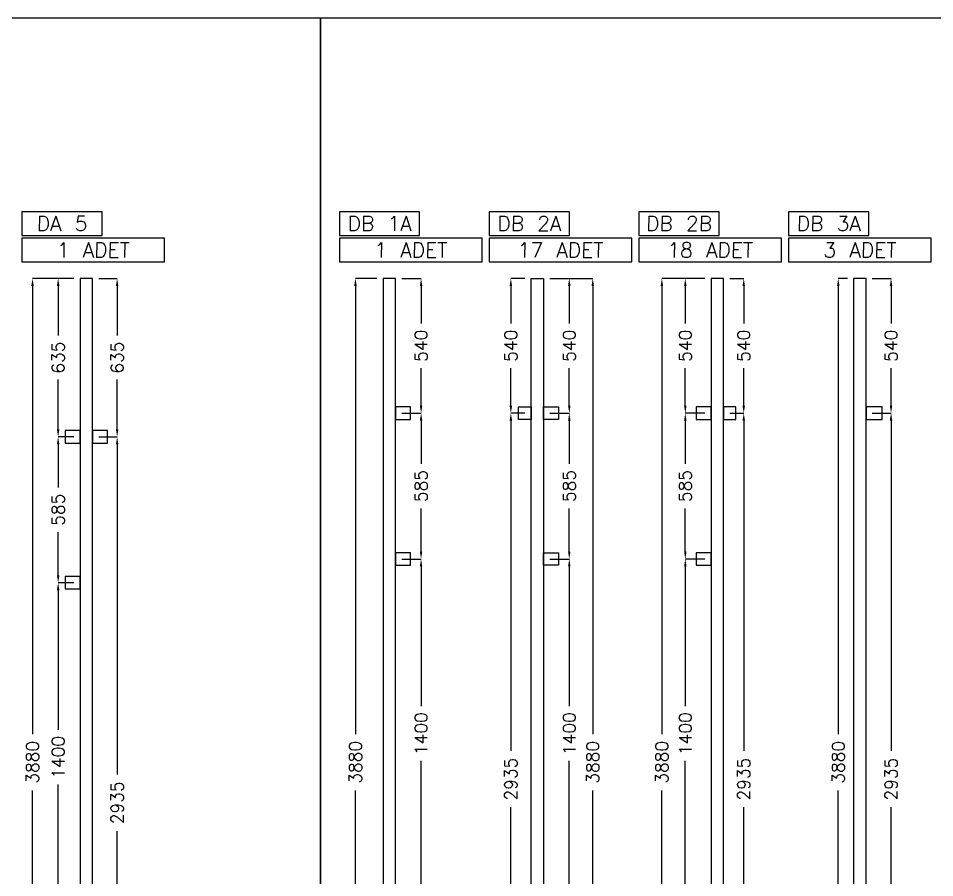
# Model space of a CAD drawing. Header units: millimetres. Extents: x -33420 to 34864, y -1491 to 37154.
# Drawn here: x -15401 to -11729, y 1955 to 5401 of the extents above; entities that cross this region are included whole.
import ezdxf

# ---------------------------------------------------------------- set-up
doc = ezdxf.new("R2010")
doc.units = ezdxf.units.MM
doc.layers.add('- ÖLÇÜ', color=7, linetype='Continuous', lineweight=9)
for name, color, linetype in [('--- KODLAMA', 7, 'Continuous'), ('--- PROF. DÜŞEY', 7, 'Continuous'), ('--- PROF. YATAY', 7, 'Continuous')]:
    doc.layers.add(name, color=color, linetype=linetype)
doc.styles.add('RomanS', font='romans.shx')
doc.styles.add('STL', font='txt.shx', dxfattribs={"oblique": 1})
doc.dimstyles.new('KOMP-ÖLÇÜ', dxfattribs={"dimtxt": 50, "dimasz": 30, "dimexe": 0.18, "dimexo": 25, "dimgap": 25, "dimtad": 0, "dimdec": 0, "dimzin": 0, "dimdsep": 46, "dimtxsty": 'RomanS', "dimcen": 0.09, "dimclrt": 256, "dimadec": 0, "dimazin": 0, "dimtfac": 1, "dimtdec": 0, "dimtofl": 0, "dimtmove": 0, "dimatfit": 3, "dimfxl": 1, "dimtolj": 1, "dimtzin": 0, "dimarcsym": 0})

# ---------------------------------------------------------------- blocks, each defined once
blk = doc.blocks.new('*D123')
at = {"layer": '- ÖLÇÜ', "color": 0, "linetype": 'Continuous', "lineweight": -2, "transparency": 16777216}
for p, q in [((-15078.7, 3722.6), (-15004.9, 3722.6)), ((-15005.1, 3692.6), (-15005.1, 2368.2)), ((-15005.1, 817.6), (-15005.1, 2142)), ((-15078.7, 787.6), (-15004.9, 787.6))]:
    blk.add_line(p, q, dxfattribs=at)
at = {"layer": '- ÖLÇÜ', "color": 0, "linetype": 'Continuous', "transparency": 16777216}
for points in [[(-15010.1, 3692.6), (-15000.1, 3692.6), (-15005.1, 3722.6)], [(-15010.1, 817.6), (-15000.1, 817.6), (-15005.1, 787.6)]]:
    blk.add_solid(points, dxfattribs=at)
at = {"layer": 'Defpoints', "color": 0, "linetype": 'Continuous', "transparency": 16777216}
for p in [(-15103.7, 3722.6), (-15005.1, 3722.6), (-15103.7, 787.6)]:
    blk.add_point(p, dxfattribs=at)
at = {"layer": '- ÖLÇÜ', "linetype": 'Continuous', "transparency": 16777216, "insert": (-15005.1, 2255.1), "char_height": 50, "attachment_point": 5, "rotation": 90, "style": 'RomanS'}
blk.add_mtext('\\A1;2935', dxfattribs=at)
blk = doc.blocks.new('*D124')
at = {"layer": '- ÖLÇÜ', "color": 0, "linetype": 'Continuous', "lineweight": -2, "transparency": 16777216}
for p, q in [((-15078.7, 4357.6), (-15004.9, 4357.6)), ((-15005.1, 4327.6), (-15005.1, 4128.2)), ((-15005.1, 3752.6), (-15005.1, 3952)), ((-15078.7, 3722.6), (-15004.9, 3722.6))]:
    blk.add_line(p, q, dxfattribs=at)
at = {"layer": '- ÖLÇÜ', "color": 0, "linetype": 'Continuous', "transparency": 16777216}
for points in [[(-15010.1, 4327.6), (-15000.1, 4327.6), (-15005.1, 4357.6)], [(-15010.1, 3752.6), (-15000.1, 3752.6), (-15005.1, 3722.6)]]:
    blk.add_solid(points, dxfattribs=at)
at = {"layer": 'Defpoints', "color": 0, "linetype": 'Continuous', "transparency": 16777216}
for p in [(-15103.7, 4357.6), (-15005.1, 4357.6), (-15103.7, 3722.6)]:
    blk.add_point(p, dxfattribs=at)
at = {"layer": '- ÖLÇÜ', "linetype": 'Continuous', "transparency": 16777216, "insert": (-15005.1, 4040.1), "char_height": 50, "attachment_point": 5, "rotation": 90, "style": 'RomanS'}
blk.add_mtext('\\A1;635', dxfattribs=at)
blk = doc.blocks.new('*D128')
at = {"layer": '- ÖLÇÜ', "color": 0, "linetype": 'Continuous', "lineweight": -2, "transparency": 16777216}
for p, q in [((-15178.7, 3137.6), (-15241.6, 3137.6)), ((-15241.5, 3107.6), (-15241.5, 2547.1)), ((-15241.5, 1767.6), (-15241.5, 2328.1)), ((-15178.7, 1737.6), (-15241.6, 1737.6))]:
    blk.add_line(p, q, dxfattribs=at)
at = {"layer": '- ÖLÇÜ', "color": 0, "linetype": 'Continuous', "transparency": 16777216}
for points in [[(-15246.5, 3107.6), (-15236.5, 3107.6), (-15241.5, 3137.6)], [(-15246.5, 1767.6), (-15236.5, 1767.6), (-15241.5, 1737.6)]]:
    blk.add_solid(points, dxfattribs=at)
at = {"layer": 'Defpoints', "color": 0, "linetype": 'Continuous', "transparency": 16777216}
for p in [(-15241.5, 3137.6), (-15153.7, 3137.6), (-15153.7, 1737.6)]:
    blk.add_point(p, dxfattribs=at)
at = {"layer": '- ÖLÇÜ', "linetype": 'Continuous', "transparency": 16777216, "insert": (-15241.5, 2437.6), "char_height": 50, "attachment_point": 5, "rotation": 90, "style": 'RomanS'}
blk.add_mtext('\\A1;1400', dxfattribs=at)
blk = doc.blocks.new('*D129')
at = {"layer": '- ÖLÇÜ', "color": 0, "linetype": 'Continuous', "lineweight": -2, "transparency": 16777216}
for p, q in [((-15178.7, 3722.6), (-15241.6, 3722.6)), ((-15241.5, 3692.6), (-15241.5, 3519.4)), ((-15241.5, 3167.6), (-15241.5, 3340.8)), ((-15178.7, 3137.6), (-15241.6, 3137.6))]:
    blk.add_line(p, q, dxfattribs=at)
at = {"layer": '- ÖLÇÜ', "color": 0, "linetype": 'Continuous', "transparency": 16777216}
for points in [[(-15246.5, 3692.6), (-15236.5, 3692.6), (-15241.5, 3722.6)], [(-15246.5, 3167.6), (-15236.5, 3167.6), (-15241.5, 3137.6)]]:
    blk.add_solid(points, dxfattribs=at)
at = {"layer": 'Defpoints', "color": 0, "linetype": 'Continuous', "transparency": 16777216}
for p in [(-15241.5, 3722.6), (-15153.7, 3722.6), (-15153.7, 3137.6)]:
    blk.add_point(p, dxfattribs=at)
at = {"layer": '- ÖLÇÜ', "linetype": 'Continuous', "transparency": 16777216, "insert": (-15241.5, 3430.1), "char_height": 50, "attachment_point": 5, "rotation": 90, "style": 'RomanS'}
blk.add_mtext('\\A1;585', dxfattribs=at)
blk = doc.blocks.new('*D130')
at = {"layer": '- ÖLÇÜ', "color": 0, "linetype": 'Continuous', "lineweight": -2, "transparency": 16777216}
for p, q in [((-15178.7, 4357.6), (-15241.6, 4357.6)), ((-15241.5, 4327.6), (-15241.5, 4128.2)), ((-15241.5, 3752.6), (-15241.5, 3952)), ((-15178.7, 3722.6), (-15241.6, 3722.6))]:
    blk.add_line(p, q, dxfattribs=at)
at = {"layer": '- ÖLÇÜ', "color": 0, "linetype": 'Continuous', "transparency": 16777216}
for points in [[(-15246.5, 4327.6), (-15236.5, 4327.6), (-15241.5, 4357.6)], [(-15246.5, 3752.6), (-15236.5, 3752.6), (-15241.5, 3722.6)]]:
    blk.add_solid(points, dxfattribs=at)
at = {"layer": 'Defpoints', "color": 0, "linetype": 'Continuous', "transparency": 16777216}
for p in [(-15241.5, 4357.6), (-15153.7, 4357.6), (-15153.7, 3722.6)]:
    blk.add_point(p, dxfattribs=at)
at = {"layer": '- ÖLÇÜ', "linetype": 'Continuous', "transparency": 16777216, "insert": (-15241.5, 4040.1), "char_height": 50, "attachment_point": 5, "rotation": 90, "style": 'RomanS'}
blk.add_mtext('\\A1;635', dxfattribs=at)
blk = doc.blocks.new('*D4')
at = {"layer": '- ÖLÇÜ', "color": 0, "linetype": 'Continuous', "lineweight": -2, "transparency": 16777216}
for p, q in [((-15178.7, 4357.6), (-15344.4, 4357.6)), ((-15344.2, 4327.6), (-15344.2, 2530.7)), ((-15344.2, 507.6), (-15344.2, 2304.5)), ((-15178.7, 477.6), (-15344.4, 477.6))]:
    blk.add_line(p, q, dxfattribs=at)
at = {"layer": '- ÖLÇÜ', "color": 0, "linetype": 'Continuous', "transparency": 16777216}
for points in [[(-15349.2, 4327.6), (-15339.2, 4327.6), (-15344.2, 4357.6)], [(-15349.2, 507.6), (-15339.2, 507.6), (-15344.2, 477.6)]]:
    blk.add_solid(points, dxfattribs=at)
at = {"layer": 'Defpoints', "color": 0, "linetype": 'Continuous', "transparency": 16777216}
for p in [(-15153.7, 4357.6), (-15344.2, 477.6), (-15153.7, 477.6)]:
    blk.add_point(p, dxfattribs=at)
at = {"layer": '- ÖLÇÜ', "linetype": 'Continuous', "transparency": 16777216, "insert": (-15344.2, 2417.6), "char_height": 50, "attachment_point": 5, "rotation": 90, "style": 'RomanS'}
blk.add_mtext('\\A1;3880', dxfattribs=at)
blk = doc.blocks.new('*D171')
at = {"layer": '- ÖLÇÜ', "color": 0, "linetype": 'Continuous', "lineweight": -2, "transparency": 16777216}
for p, q in [((-13964.3, 4357.6), (-14050.2, 4357.6)), ((-14050, 4327.6), (-14050, 2530.7)), ((-14050, 507.6), (-14050, 2304.5)), ((-13964.3, 477.6), (-14050.2, 477.6))]:
    blk.add_line(p, q, dxfattribs=at)
at = {"layer": '- ÖLÇÜ', "color": 0, "linetype": 'Continuous', "transparency": 16777216}
for points in [[(-14055, 4327.6), (-14045, 4327.6), (-14050, 4357.6)], [(-14055, 507.6), (-14045, 507.6), (-14050, 477.6)]]:
    blk.add_solid(points, dxfattribs=at)
at = {"layer": 'Defpoints', "color": 0, "linetype": 'Continuous', "transparency": 16777216}
for p in [(-14050, 4357.6), (-13939.3, 4357.6), (-13939.3, 477.6)]:
    blk.add_point(p, dxfattribs=at)
at = {"layer": '- ÖLÇÜ', "linetype": 'Continuous', "transparency": 16777216, "insert": (-14050, 2417.6), "char_height": 50, "attachment_point": 5, "rotation": 90, "style": 'RomanS'}
blk.add_mtext('\\A1;3880', dxfattribs=at)
blk = doc.blocks.new('*D174')
at = {"layer": '- ÖLÇÜ', "color": 0, "linetype": 'Continuous', "lineweight": -2, "transparency": 16777216}
for p, q in [((-13864.3, 3232.6), (-13786.8, 3232.6)), ((-13787, 3202.6), (-13787, 2642.1)), ((-13787, 1862.6), (-13787, 2423.1)), ((-13864.3, 1832.6), (-13786.8, 1832.6))]:
    blk.add_line(p, q, dxfattribs=at)
at = {"layer": '- ÖLÇÜ', "color": 0, "linetype": 'Continuous', "transparency": 16777216}
for points in [[(-13792, 3202.6), (-13782, 3202.6), (-13787, 3232.6)], [(-13792, 1862.6), (-13782, 1862.6), (-13787, 1832.6)]]:
    blk.add_solid(points, dxfattribs=at)
at = {"layer": 'Defpoints', "color": 0, "linetype": 'Continuous', "transparency": 16777216}
for p in [(-13889.3, 3232.6), (-13787, 3232.6), (-13889.3, 1832.6)]:
    blk.add_point(p, dxfattribs=at)
at = {"layer": '- ÖLÇÜ', "linetype": 'Continuous', "transparency": 16777216, "insert": (-13787, 2532.6), "char_height": 50, "attachment_point": 5, "rotation": 90, "style": 'RomanS'}
blk.add_mtext('\\A1;1400', dxfattribs=at)
blk = doc.blocks.new('*D175')
at = {"layer": '- ÖLÇÜ', "color": 0, "linetype": 'Continuous', "lineweight": -2, "transparency": 16777216}
for p, q in [((-13864.3, 3817.6), (-13786.8, 3817.6)), ((-13787, 3787.6), (-13787, 3614.4)), ((-13787, 3262.6), (-13787, 3435.8)), ((-13864.3, 3232.6), (-13786.8, 3232.6))]:
    blk.add_line(p, q, dxfattribs=at)
at = {"layer": '- ÖLÇÜ', "color": 0, "linetype": 'Continuous', "transparency": 16777216}
for points in [[(-13792, 3787.6), (-13782, 3787.6), (-13787, 3817.6)], [(-13792, 3262.6), (-13782, 3262.6), (-13787, 3232.6)]]:
    blk.add_solid(points, dxfattribs=at)
at = {"layer": 'Defpoints', "color": 0, "linetype": 'Continuous', "transparency": 16777216}
for p in [(-13889.3, 3817.6), (-13787, 3817.6), (-13889.3, 3232.6)]:
    blk.add_point(p, dxfattribs=at)
at = {"layer": '- ÖLÇÜ', "linetype": 'Continuous', "transparency": 16777216, "insert": (-13787, 3525.1), "char_height": 50, "attachment_point": 5, "rotation": 90, "style": 'RomanS'}
blk.add_mtext('\\A1;585', dxfattribs=at)
blk = doc.blocks.new('*D176')
at = {"layer": '- ÖLÇÜ', "color": 0, "linetype": 'Continuous', "lineweight": -2, "transparency": 16777216}
for p, q in [((-13864.3, 4357.6), (-13786.8, 4357.6)), ((-13787, 4327.6), (-13787, 4176.9)), ((-13787, 3847.6), (-13787, 3998.3)), ((-13864.3, 3817.6), (-13786.8, 3817.6))]:
    blk.add_line(p, q, dxfattribs=at)
at = {"layer": '- ÖLÇÜ', "color": 0, "linetype": 'Continuous', "transparency": 16777216}
for points in [[(-13792, 4327.6), (-13782, 4327.6), (-13787, 4357.6)], [(-13792, 3847.6), (-13782, 3847.6), (-13787, 3817.6)]]:
    blk.add_solid(points, dxfattribs=at)
at = {"layer": 'Defpoints', "color": 0, "linetype": 'Continuous', "transparency": 16777216}
for p in [(-13889.3, 4357.6), (-13787, 4357.6), (-13889.3, 3817.6)]:
    blk.add_point(p, dxfattribs=at)
at = {"layer": '- ÖLÇÜ', "linetype": 'Continuous', "transparency": 16777216, "insert": (-13787, 4087.6), "char_height": 50, "attachment_point": 5, "rotation": 90, "style": 'RomanS'}
blk.add_mtext('\\A1;540', dxfattribs=at)
blk = doc.blocks.new('*D179')
at = {"layer": '- ÖLÇÜ', "color": 0, "linetype": 'Continuous', "lineweight": -2, "transparency": 16777216}
for p, q in [((-12649.9, 3232.6), (-12728.2, 3232.6)), ((-12728, 3202.6), (-12728, 2642.1)), ((-12728, 1862.6), (-12728, 2423.1)), ((-12649.9, 1832.6), (-12728.2, 1832.6))]:
    blk.add_line(p, q, dxfattribs=at)
at = {"layer": '- ÖLÇÜ', "color": 0, "linetype": 'Continuous', "transparency": 16777216}
for points in [[(-12733, 3202.6), (-12723, 3202.6), (-12728, 3232.6)], [(-12733, 1862.6), (-12723, 1862.6), (-12728, 1832.6)]]:
    blk.add_solid(points, dxfattribs=at)
at = {"layer": 'Defpoints', "color": 0, "linetype": 'Continuous', "transparency": 16777216}
for p in [(-12728, 3232.6), (-12624.9, 3232.6), (-12624.9, 1832.6)]:
    blk.add_point(p, dxfattribs=at)
at = {"layer": '- ÖLÇÜ', "linetype": 'Continuous', "transparency": 16777216, "insert": (-12728, 2532.6), "char_height": 50, "attachment_point": 5, "rotation": 90, "style": 'RomanS'}
blk.add_mtext('\\A1;1400', dxfattribs=at)
blk = doc.blocks.new('*D180')
at = {"layer": '- ÖLÇÜ', "color": 0, "linetype": 'Continuous', "lineweight": -2, "transparency": 16777216}
for p, q in [((-12649.9, 3817.6), (-12728.2, 3817.6)), ((-12728, 3787.6), (-12728, 3614.4)), ((-12728, 3262.6), (-12728, 3435.8)), ((-12649.9, 3232.6), (-12728.2, 3232.6))]:
    blk.add_line(p, q, dxfattribs=at)
at = {"layer": '- ÖLÇÜ', "color": 0, "linetype": 'Continuous', "transparency": 16777216}
for points in [[(-12733, 3787.6), (-12723, 3787.6), (-12728, 3817.6)], [(-12733, 3262.6), (-12723, 3262.6), (-12728, 3232.6)]]:
    blk.add_solid(points, dxfattribs=at)
at = {"layer": 'Defpoints', "color": 0, "linetype": 'Continuous', "transparency": 16777216}
for p in [(-12728, 3817.6), (-12624.9, 3817.6), (-12624.9, 3232.6)]:
    blk.add_point(p, dxfattribs=at)
at = {"layer": '- ÖLÇÜ', "linetype": 'Continuous', "transparency": 16777216, "insert": (-12728, 3525.1), "char_height": 50, "attachment_point": 5, "rotation": 90, "style": 'RomanS'}
blk.add_mtext('\\A1;585', dxfattribs=at)
blk = doc.blocks.new('*D181')
at = {"layer": '- ÖLÇÜ', "color": 0, "linetype": 'Continuous', "lineweight": -2, "transparency": 16777216}
for p, q in [((-12649.9, 4357.6), (-12728.2, 4357.6)), ((-12728, 4327.6), (-12728, 4176.9)), ((-12728, 3847.6), (-12728, 3998.3)), ((-12649.9, 3817.6), (-12728.2, 3817.6))]:
    blk.add_line(p, q, dxfattribs=at)
at = {"layer": '- ÖLÇÜ', "color": 0, "linetype": 'Continuous', "transparency": 16777216}
for points in [[(-12733, 4327.6), (-12723, 4327.6), (-12728, 4357.6)], [(-12733, 3847.6), (-12723, 3847.6), (-12728, 3817.6)]]:
    blk.add_solid(points, dxfattribs=at)
at = {"layer": 'Defpoints', "color": 0, "linetype": 'Continuous', "transparency": 16777216}
for p in [(-12728, 4357.6), (-12624.9, 4357.6), (-12624.9, 3817.6)]:
    blk.add_point(p, dxfattribs=at)
at = {"layer": '- ÖLÇÜ', "linetype": 'Continuous', "transparency": 16777216, "insert": (-12728, 4087.6), "char_height": 50, "attachment_point": 5, "rotation": 90, "style": 'RomanS'}
blk.add_mtext('\\A1;540', dxfattribs=at)
blk = doc.blocks.new('*D183')
at = {"layer": '- ÖLÇÜ', "color": 0, "linetype": 'Continuous', "lineweight": -2, "transparency": 16777216}
for p, q in [((-12549.9, 3817.6), (-12493.6, 3817.6)), ((-12493.8, 3787.6), (-12493.8, 2463.2)), ((-12493.8, 912.7), (-12493.8, 2237.1)), ((-12549.9, 882.7), (-12493.6, 882.7))]:
    blk.add_line(p, q, dxfattribs=at)
at = {"layer": '- ÖLÇÜ', "color": 0, "linetype": 'Continuous', "transparency": 16777216}
for points in [[(-12498.8, 3787.6), (-12488.8, 3787.6), (-12493.8, 3817.6)], [(-12498.8, 912.7), (-12488.8, 912.7), (-12493.8, 882.7)]]:
    blk.add_solid(points, dxfattribs=at)
at = {"layer": 'Defpoints', "color": 0, "linetype": 'Continuous', "transparency": 16777216}
for p in [(-12574.9, 3817.6), (-12493.8, 3817.6), (-12574.9, 882.7)]:
    blk.add_point(p, dxfattribs=at)
at = {"layer": '- ÖLÇÜ', "linetype": 'Continuous', "transparency": 16777216, "insert": (-12493.8, 2350.1), "char_height": 50, "attachment_point": 5, "rotation": 90, "style": 'RomanS'}
blk.add_mtext('\\A1;2935', dxfattribs=at)
blk = doc.blocks.new('*D184')
at = {"layer": '- ÖLÇÜ', "color": 0, "linetype": 'Continuous', "lineweight": -2, "transparency": 16777216}
for p, q in [((-12549.9, 4357.6), (-12493.6, 4357.6)), ((-12493.8, 4327.6), (-12493.8, 4176.9)), ((-12493.8, 3847.6), (-12493.8, 3998.3)), ((-12549.9, 3817.6), (-12493.6, 3817.6))]:
    blk.add_line(p, q, dxfattribs=at)
at = {"layer": '- ÖLÇÜ', "color": 0, "linetype": 'Continuous', "transparency": 16777216}
for points in [[(-12498.8, 4327.6), (-12488.8, 4327.6), (-12493.8, 4357.6)], [(-12498.8, 3847.6), (-12488.8, 3847.6), (-12493.8, 3817.6)]]:
    blk.add_solid(points, dxfattribs=at)
at = {"layer": 'Defpoints', "color": 0, "linetype": 'Continuous', "transparency": 16777216}
for p in [(-12574.9, 4357.6), (-12493.8, 4357.6), (-12574.9, 3817.6)]:
    blk.add_point(p, dxfattribs=at)
at = {"layer": '- ÖLÇÜ', "linetype": 'Continuous', "transparency": 16777216, "insert": (-12493.8, 4087.6), "char_height": 50, "attachment_point": 5, "rotation": 90, "style": 'RomanS'}
blk.add_mtext('\\A1;540', dxfattribs=at)
blk = doc.blocks.new('*D5')
at = {"layer": '- ÖLÇÜ', "color": 0, "linetype": 'Continuous', "lineweight": -2, "transparency": 16777216}
for p, q in [((-12649.9, 4357.6), (-12822.2, 4357.6)), ((-12822, 4327.6), (-12822, 2530.7)), ((-12822, 507.6), (-12822, 2304.5)), ((-12649.9, 477.6), (-12822.2, 477.6))]:
    blk.add_line(p, q, dxfattribs=at)
at = {"layer": '- ÖLÇÜ', "color": 0, "linetype": 'Continuous', "transparency": 16777216}
for points in [[(-12827, 4327.6), (-12817, 4327.6), (-12822, 4357.6)], [(-12827, 507.6), (-12817, 507.6), (-12822, 477.6)]]:
    blk.add_solid(points, dxfattribs=at)
at = {"layer": 'Defpoints', "color": 0, "linetype": 'Continuous', "transparency": 16777216}
for p in [(-12624.9, 4357.6), (-12822, 477.6), (-12624.9, 477.6)]:
    blk.add_point(p, dxfattribs=at)
at = {"layer": '- ÖLÇÜ', "linetype": 'Continuous', "transparency": 16777216, "insert": (-12822, 2417.6), "char_height": 50, "attachment_point": 5, "rotation": 90, "style": 'RomanS'}
blk.add_mtext('\\A1;3880', dxfattribs=at)
blk = doc.blocks.new('*D187')
at = {"layer": '- ÖLÇÜ', "color": 0, "linetype": 'Continuous', "lineweight": -2, "transparency": 16777216}
for p, q in [((-13271.1, 3232.6), (-13192.8, 3232.6)), ((-13193, 3202.6), (-13193, 2642.1)), ((-13193, 1862.6), (-13193, 2423.1)), ((-13271.1, 1832.6), (-13192.8, 1832.6))]:
    blk.add_line(p, q, dxfattribs=at)
at = {"layer": '- ÖLÇÜ', "color": 0, "linetype": 'Continuous', "transparency": 16777216}
for points in [[(-13198, 3202.6), (-13188, 3202.6), (-13193, 3232.6)], [(-13198, 1862.6), (-13188, 1862.6), (-13193, 1832.6)]]:
    blk.add_solid(points, dxfattribs=at)
at = {"layer": 'Defpoints', "color": 0, "linetype": 'Continuous', "transparency": 16777216}
for p in [(-13296.1, 3232.6), (-13193, 3232.6), (-13296.1, 1832.6)]:
    blk.add_point(p, dxfattribs=at)
at = {"layer": '- ÖLÇÜ', "linetype": 'Continuous', "transparency": 16777216, "insert": (-13193, 2532.6), "char_height": 50, "attachment_point": 5, "rotation": 90, "style": 'RomanS'}
blk.add_mtext('\\A1;1400', dxfattribs=at)
blk = doc.blocks.new('*D188')
at = {"layer": '- ÖLÇÜ', "color": 0, "linetype": 'Continuous', "lineweight": -2, "transparency": 16777216}
for p, q in [((-13271.1, 3817.6), (-13192.8, 3817.6)), ((-13193, 3787.6), (-13193, 3614.4)), ((-13193, 3262.6), (-13193, 3435.8)), ((-13271.1, 3232.6), (-13192.8, 3232.6))]:
    blk.add_line(p, q, dxfattribs=at)
at = {"layer": '- ÖLÇÜ', "color": 0, "linetype": 'Continuous', "transparency": 16777216}
for points in [[(-13198, 3787.6), (-13188, 3787.6), (-13193, 3817.6)], [(-13198, 3262.6), (-13188, 3262.6), (-13193, 3232.6)]]:
    blk.add_solid(points, dxfattribs=at)
at = {"layer": 'Defpoints', "color": 0, "linetype": 'Continuous', "transparency": 16777216}
for p in [(-13296.1, 3817.6), (-13193, 3817.6), (-13296.1, 3232.6)]:
    blk.add_point(p, dxfattribs=at)
at = {"layer": '- ÖLÇÜ', "linetype": 'Continuous', "transparency": 16777216, "insert": (-13193, 3525.1), "char_height": 50, "attachment_point": 5, "rotation": 90, "style": 'RomanS'}
blk.add_mtext('\\A1;585', dxfattribs=at)
blk = doc.blocks.new('*D189')
at = {"layer": '- ÖLÇÜ', "color": 0, "linetype": 'Continuous', "lineweight": -2, "transparency": 16777216}
for p, q in [((-13271.1, 4357.6), (-13192.8, 4357.6)), ((-13193, 4327.6), (-13193, 4176.9)), ((-13193, 3847.6), (-13193, 3998.3)), ((-13271.1, 3817.6), (-13192.8, 3817.6))]:
    blk.add_line(p, q, dxfattribs=at)
at = {"layer": '- ÖLÇÜ', "color": 0, "linetype": 'Continuous', "transparency": 16777216}
for points in [[(-13198, 4327.6), (-13188, 4327.6), (-13193, 4357.6)], [(-13198, 3847.6), (-13188, 3847.6), (-13193, 3817.6)]]:
    blk.add_solid(points, dxfattribs=at)
at = {"layer": 'Defpoints', "color": 0, "linetype": 'Continuous', "transparency": 16777216}
for p in [(-13296.1, 4357.6), (-13193, 4357.6), (-13296.1, 3817.6)]:
    blk.add_point(p, dxfattribs=at)
at = {"layer": '- ÖLÇÜ', "linetype": 'Continuous', "transparency": 16777216, "insert": (-13193, 4087.6), "char_height": 50, "attachment_point": 5, "rotation": 90, "style": 'RomanS'}
blk.add_mtext('\\A1;540', dxfattribs=at)
blk = doc.blocks.new('*D191')
at = {"layer": '- ÖLÇÜ', "color": 0, "linetype": 'Continuous', "lineweight": -2, "transparency": 16777216}
for p, q in [((-13371.1, 3817.6), (-13427.4, 3817.6)), ((-13427.2, 3787.6), (-13427.2, 2463.2)), ((-13427.2, 912.7), (-13427.2, 2237.1)), ((-13371.1, 882.7), (-13427.4, 882.7))]:
    blk.add_line(p, q, dxfattribs=at)
at = {"layer": '- ÖLÇÜ', "color": 0, "linetype": 'Continuous', "transparency": 16777216}
for points in [[(-13432.2, 3787.6), (-13422.2, 3787.6), (-13427.2, 3817.6)], [(-13432.2, 912.7), (-13422.2, 912.7), (-13427.2, 882.7)]]:
    blk.add_solid(points, dxfattribs=at)
at = {"layer": 'Defpoints', "color": 0, "linetype": 'Continuous', "transparency": 16777216}
for p in [(-13427.2, 3817.6), (-13346.1, 3817.6), (-13346.1, 882.7)]:
    blk.add_point(p, dxfattribs=at)
at = {"layer": '- ÖLÇÜ', "linetype": 'Continuous', "transparency": 16777216, "insert": (-13427.2, 2350.1), "char_height": 50, "attachment_point": 5, "rotation": 90, "style": 'RomanS'}
blk.add_mtext('\\A1;2935', dxfattribs=at)
blk = doc.blocks.new('*D192')
at = {"layer": '- ÖLÇÜ', "color": 0, "linetype": 'Continuous', "lineweight": -2, "transparency": 16777216}
for p, q in [((-13371.1, 4357.6), (-13427.4, 4357.6)), ((-13427.2, 4327.6), (-13427.2, 4176.9)), ((-13427.2, 3847.6), (-13427.2, 3998.3)), ((-13371.1, 3817.6), (-13427.4, 3817.6))]:
    blk.add_line(p, q, dxfattribs=at)
at = {"layer": '- ÖLÇÜ', "color": 0, "linetype": 'Continuous', "transparency": 16777216}
for points in [[(-13432.2, 4327.6), (-13422.2, 4327.6), (-13427.2, 4357.6)], [(-13432.2, 3847.6), (-13422.2, 3847.6), (-13427.2, 3817.6)]]:
    blk.add_solid(points, dxfattribs=at)
at = {"layer": 'Defpoints', "color": 0, "linetype": 'Continuous', "transparency": 16777216}
for p in [(-13427.2, 4357.6), (-13346.1, 4357.6), (-13346.1, 3817.6)]:
    blk.add_point(p, dxfattribs=at)
at = {"layer": '- ÖLÇÜ', "linetype": 'Continuous', "transparency": 16777216, "insert": (-13427.2, 4087.6), "char_height": 50, "attachment_point": 5, "rotation": 90, "style": 'RomanS'}
blk.add_mtext('\\A1;540', dxfattribs=at)
blk = doc.blocks.new('*D6')
at = {"layer": '- ÖLÇÜ', "color": 0, "linetype": 'Continuous', "lineweight": -2, "transparency": 16777216}
for p, q in [((-13271.1, 4357.6), (-13098.8, 4357.6)), ((-13099, 4327.6), (-13099, 2530.7)), ((-13099, 507.6), (-13099, 2304.5)), ((-13271.1, 477.6), (-13098.8, 477.6))]:
    blk.add_line(p, q, dxfattribs=at)
at = {"layer": '- ÖLÇÜ', "color": 0, "linetype": 'Continuous', "transparency": 16777216}
for points in [[(-13104, 4327.6), (-13094, 4327.6), (-13099, 4357.6)], [(-13104, 507.6), (-13094, 507.6), (-13099, 477.6)]]:
    blk.add_solid(points, dxfattribs=at)
at = {"layer": 'Defpoints', "color": 0, "linetype": 'Continuous', "transparency": 16777216}
for p in [(-13296.1, 4357.6), (-13296.1, 477.6), (-13099, 477.6)]:
    blk.add_point(p, dxfattribs=at)
at = {"layer": '- ÖLÇÜ', "linetype": 'Continuous', "transparency": 16777216, "insert": (-13099, 2417.6), "char_height": 50, "attachment_point": 5, "rotation": 90, "style": 'RomanS'}
blk.add_mtext('\\A1;3880', dxfattribs=at)
blk = doc.blocks.new('*D193')
at = {"layer": '- ÖLÇÜ', "color": 0, "linetype": 'Continuous', "lineweight": -2, "transparency": 16777216}
for p, q in [((-12078.6, 4357.6), (-12115.2, 4357.6)), ((-12115, 4327.6), (-12115, 2530.7)), ((-12115, 507.6), (-12115, 2304.5)), ((-12078.6, 477.6), (-12115.2, 477.6))]:
    blk.add_line(p, q, dxfattribs=at)
at = {"layer": '- ÖLÇÜ', "color": 0, "linetype": 'Continuous', "transparency": 16777216}
for points in [[(-12120, 4327.6), (-12110, 4327.6), (-12115, 4357.6)], [(-12120, 507.6), (-12110, 507.6), (-12115, 477.6)]]:
    blk.add_solid(points, dxfattribs=at)
at = {"layer": 'Defpoints', "color": 0, "linetype": 'Continuous', "transparency": 16777216}
for p in [(-12115, 4357.6), (-12053.6, 4357.6), (-12053.6, 477.6)]:
    blk.add_point(p, dxfattribs=at)
at = {"layer": '- ÖLÇÜ', "linetype": 'Continuous', "transparency": 16777216, "insert": (-12115, 2417.6), "char_height": 50, "attachment_point": 5, "rotation": 90, "style": 'RomanS'}
blk.add_mtext('\\A1;3880', dxfattribs=at)
blk = doc.blocks.new('*D195')
at = {"layer": '- ÖLÇÜ', "color": 0, "linetype": 'Continuous', "lineweight": -2, "transparency": 16777216}
for p, q in [((-11978.6, 3817.6), (-11903.2, 3817.6)), ((-11903.4, 3787.6), (-11903.4, 2463.2)), ((-11903.4, 912.6), (-11903.4, 2237)), ((-11978.6, 882.6), (-11903.2, 882.6))]:
    blk.add_line(p, q, dxfattribs=at)
at = {"layer": '- ÖLÇÜ', "color": 0, "linetype": 'Continuous', "transparency": 16777216}
for points in [[(-11908.4, 3787.6), (-11898.4, 3787.6), (-11903.4, 3817.6)], [(-11908.4, 912.6), (-11898.4, 912.6), (-11903.4, 882.6)]]:
    blk.add_solid(points, dxfattribs=at)
at = {"layer": 'Defpoints', "color": 0, "linetype": 'Continuous', "transparency": 16777216}
for p in [(-12003.6, 3817.6), (-11903.4, 3817.6), (-12003.6, 882.6)]:
    blk.add_point(p, dxfattribs=at)
at = {"layer": '- ÖLÇÜ', "linetype": 'Continuous', "transparency": 16777216, "insert": (-11903.4, 2350.1), "char_height": 50, "attachment_point": 5, "rotation": 90, "style": 'RomanS'}
blk.add_mtext('\\A1;2935', dxfattribs=at)
blk = doc.blocks.new('*D196')
at = {"layer": '- ÖLÇÜ', "color": 0, "linetype": 'Continuous', "lineweight": -2, "transparency": 16777216}
for p, q in [((-11978.6, 4357.6), (-11903.2, 4357.6)), ((-11903.4, 4327.6), (-11903.4, 4176.9)), ((-11903.4, 3847.6), (-11903.4, 3998.3)), ((-11978.6, 3817.6), (-11903.2, 3817.6))]:
    blk.add_line(p, q, dxfattribs=at)
at = {"layer": '- ÖLÇÜ', "color": 0, "linetype": 'Continuous', "transparency": 16777216}
for points in [[(-11908.4, 4327.6), (-11898.4, 4327.6), (-11903.4, 4357.6)], [(-11908.4, 3847.6), (-11898.4, 3847.6), (-11903.4, 3817.6)]]:
    blk.add_solid(points, dxfattribs=at)
at = {"layer": 'Defpoints', "color": 0, "linetype": 'Continuous', "transparency": 16777216}
for p in [(-12003.6, 4357.6), (-11903.4, 4357.6), (-12003.6, 3817.6)]:
    blk.add_point(p, dxfattribs=at)
at = {"layer": '- ÖLÇÜ', "linetype": 'Continuous', "transparency": 16777216, "insert": (-11903.4, 4087.6), "char_height": 50, "attachment_point": 5, "rotation": 90, "style": 'RomanS'}
blk.add_mtext('\\A1;540', dxfattribs=at)

msp = doc.modelspace()

# ---------------------------------------------------------------- linework, layer by layer
at = {"layer": '--- PROF. DÜŞEY', "linetype": 'Continuous'}
for points in [[(-15153.67, 477.57), (-15103.67, 477.57), (-15103.67, 4357.57), (-15153.67, 4357.57)], [(-13939.31, 477.57), (-13889.31, 477.57), (-13889.31, 4357.57), (-13939.31, 4357.57)], [(-13296.09, 477.57), (-13346.09, 477.57), (-13346.09, 4357.57), (-13296.09, 4357.57)], [(-12624.89, 477.57), (-12574.89, 477.57), (-12574.89, 4357.57), (-12624.89, 4357.57)], [(-12053.61, 477.57), (-12003.61, 477.57), (-12003.61, 4357.57), (-12053.61, 4357.57)]]:
    msp.add_lwpolyline(points, close=True, dxfattribs=at)
at = {"layer": '--- PROF. YATAY', "linetype": 'Continuous'}
for points in [[(-13889.31, 3792.62), (-13829.31, 3792.62), (-13829.31, 3842.62), (-13889.31, 3842.62)], [(-13346.09, 3792.62), (-13396.09, 3792.62), (-13396.09, 3842.62), (-13346.09, 3842.62)], [(-13236.09, 3792.62), (-13296.09, 3792.62), (-13296.09, 3842.62), (-13236.09, 3842.62)], [(-12684.89, 3792.62), (-12624.89, 3792.62), (-12624.89, 3842.62), (-12684.89, 3842.62)], [(-12574.89, 3792.62), (-12524.89, 3792.62), (-12524.89, 3842.62), (-12574.89, 3842.62)], [(-12003.61, 3792.57), (-11938.61, 3792.57), (-11938.61, 3842.57), (-12003.61, 3842.57)], [(-15213.67, 3697.57), (-15153.67, 3697.57), (-15153.67, 3747.57), (-15213.67, 3747.57)], [(-15103.67, 3697.57), (-15043.67, 3697.57), (-15043.67, 3747.57), (-15103.67, 3747.57)], [(-13889.31, 3207.62), (-13829.31, 3207.62), (-13829.31, 3257.62), (-13889.31, 3257.62)], [(-13236.09, 3207.62), (-13296.09, 3207.62), (-13296.09, 3257.62), (-13236.09, 3257.62)], [(-12684.89, 3207.62), (-12624.89, 3207.62), (-12624.89, 3257.62), (-12684.89, 3257.62)], [(-15213.67, 3112.57), (-15153.67, 3112.57), (-15153.67, 3162.57), (-15213.67, 3162.57)]]:
    msp.add_lwpolyline(points, close=True, dxfattribs=at)

# ---------------------------------------------------------------- texts
at = {"layer": '--- KODLAMA', "linetype": 'Continuous', "char_height": 59.4, "width": 288.18, "attachment_point": 5, "style": 'STL', "bg_fill": 3, "box_fill_scale": 1.3, "bg_fill_color": 256, "bg_fill_transparency": 0}
for s, insert in [('DA 5', (-15226.15, 4577.65)), ('DB 1A', (-13953.61, 4577.65)), ('DB 2A', (-13353.61, 4577.65)), ('DB 2B', (-12753.61, 4577.65)), ('DB 3A', (-12153.61, 4577.65))]:
    msp.add_mtext(s, dxfattribs=dict(at, insert=insert))

# ---------------------------------------------------------------- dimensions: what is measured, and where the dimension line sits
at = {"layer": '- ÖLÇÜ', "linetype": 'Continuous'}
for p1, p2, distance, picture, middle in [((-15153.67, 4357.57), (-15153.67, 477.57), -190.5, '*D4', (-15344.18, 2417.57)), ((-13939.31, 477.57), (-13939.31, 4357.57), 110.68, '*D171', (-14049.99, 2417.57)), ((-13296.09, 4357.57), (-13296.09, 477.57), 197.13, '*D6', (-13098.96, 2417.57)), ((-12624.89, 4357.57), (-12624.89, 477.57), -197.13, '*D5', (-12822.02, 2417.57)), ((-12053.61, 477.57), (-12053.61, 4357.57), 61.43, '*D193', (-12115.04, 2417.57)), ((-15103.67, 787.62), (-15103.67, 3722.57), -98.56, '*D123', (-15005.12, 2255.1))]:
    dim = msp.add_aligned_dim(p1=p1, p2=p2, distance=distance, dimstyle='KOMP-ÖLÇÜ', dxfattribs=at)
    dim.commit()
    dim.dimension.update_dxf_attribs({"geometry": picture, "text_midpoint": middle})
for base, p1, p2, picture, middle in [((-15241.46, 4357.57), (-15153.67, 3722.57), (-15153.67, 4357.57), '*D130', (-15241.46, 4040.07)), ((-15005.12, 4357.57), (-15103.67, 3722.57), (-15103.67, 4357.57), '*D124', (-15005.12, 4040.07)), ((-13787, 4357.57), (-13889.31, 3817.62), (-13889.31, 4357.57), '*D176', (-13787, 4087.6)), ((-13427.2, 4357.57), (-13346.09, 3817.62), (-13346.09, 4357.57), '*D192', (-13427.2, 4087.6)), ((-13192.98, 4357.57), (-13296.09, 3817.62), (-13296.09, 4357.57), '*D189', (-13192.98, 4087.6)), ((-12727.99, 4357.57), (-12624.89, 3817.62), (-12624.89, 4357.57), '*D181', (-12727.99, 4087.6)), ((-12493.78, 4357.57), (-12574.89, 3817.62), (-12574.89, 4357.57), '*D184', (-12493.78, 4087.6)), ((-11903.36, 4357.57), (-12003.61, 3817.57), (-12003.61, 4357.57), '*D196', (-11903.36, 4087.57)), ((-13787, 3817.62), (-13889.31, 3232.62), (-13889.31, 3817.62), '*D175', (-13787, 3525.12)), ((-13427.2, 3817.62), (-13346.09, 882.67), (-13346.09, 3817.62), '*D191', (-13427.2, 2350.15)), ((-13192.98, 3817.62), (-13296.09, 3232.62), (-13296.09, 3817.62), '*D188', (-13192.98, 3525.12)), ((-12727.99, 3817.62), (-12624.89, 3232.62), (-12624.89, 3817.62), '*D180', (-12727.99, 3525.12)), ((-12493.78, 3817.62), (-12574.89, 882.67), (-12574.89, 3817.62), '*D183', (-12493.78, 2350.15)), ((-11903.36, 3817.57), (-12003.61, 882.62), (-12003.61, 3817.57), '*D195', (-11903.36, 2350.1)), ((-15241.46, 3722.57), (-15153.67, 3137.57), (-15153.67, 3722.57), '*D129', (-15241.46, 3430.07)), ((-13787, 3232.62), (-13889.31, 1832.62), (-13889.31, 3232.62), '*D174', (-13787, 2532.62)), ((-13192.98, 3232.62), (-13296.09, 1832.62), (-13296.09, 3232.62), '*D187', (-13192.98, 2532.62)), ((-12727.99, 3232.62), (-12624.89, 1832.62), (-12624.89, 3232.62), '*D179', (-12727.99, 2532.62)), ((-15241.46, 3137.57), (-15153.67, 1737.62), (-15153.67, 3137.57), '*D128', (-15241.46, 2437.6))]:
    dim = msp.add_linear_dim(base=base, p1=p1, p2=p2, angle=270, dimstyle='KOMP-ÖLÇÜ', override={"dimtmove": 1}, dxfattribs=at)
    dim.commit()
    dim.dimension.update_dxf_attribs({"geometry": picture, "text_midpoint": middle})

# ---------------------------------------------------------------- next in the draw order: linework, layer by layer
at = {"layer": '--- KODLAMA', "linetype": 'Continuous'}
for points in [[(-15387.07, 4530.13), (-15065.23, 4530.13), (-15065.23, 4625.17), (-15387.07, 4625.17)], [(-14114.53, 4530.13), (-13792.69, 4530.13), (-13792.69, 4625.17), (-14114.53, 4625.17)], [(-13514.53, 4530.13), (-13192.69, 4530.13), (-13192.69, 4625.17), (-13514.53, 4625.17)], [(-12914.53, 4530.13), (-12592.69, 4530.13), (-12592.69, 4625.17), (-12914.53, 4625.17)], [(-12314.53, 4530.13), (-11992.69, 4530.13), (-11992.69, 4625.17), (-12314.53, 4625.17)]]:
    msp.add_lwpolyline(points, close=True, dxfattribs=at)

# ---------------------------------------------------------------- next in the draw order: texts
at = {"layer": '--- KODLAMA', "linetype": 'Continuous', "char_height": 59.4, "width": 538.18, "attachment_point": 5, "style": 'STL', "bg_fill": 3, "box_fill_scale": 1.3, "bg_fill_color": 256, "bg_fill_transparency": 0}
for s, insert in [('1 ADET', (-15101.15, 4471.65)), ('1 ADET', (-13828.61, 4471.65)), ('17 ADET', (-13228.61, 4471.65)), ('18 ADET', (-12628.61, 4471.65)), ('3 ADET', (-12028.61, 4471.65))]:
    msp.add_mtext(s, dxfattribs=dict(at, insert=insert))

# ---------------------------------------------------------------- next in the draw order: linework, layer by layer
at = {"layer": '--- KODLAMA', "linetype": 'Continuous'}
for points in [[(-15387.07, 4424.13), (-14815.23, 4424.13), (-14815.23, 4519.17), (-15387.07, 4519.17)], [(-14114.53, 4424.13), (-13542.69, 4424.13), (-13542.69, 4519.17), (-14114.53, 4519.17)], [(-13514.53, 4424.13), (-12942.69, 4424.13), (-12942.69, 4519.17), (-13514.53, 4519.17)], [(-12914.53, 4424.13), (-12342.69, 4424.13), (-12342.69, 4519.17), (-12914.53, 4519.17)], [(-12314.53, 4424.13), (-11742.69, 4424.13), (-11742.69, 4519.17), (-12314.53, 4519.17)]]:
    msp.add_lwpolyline(points, close=True, dxfattribs=at)
at = {"linetype": 'Continuous'}
for points in [[(-19112.81, 5400.54), (-19112.81, -1490.73), (-14190.48, -1490.73), (-14190.48, 5400.54)], [(-14190.48, 5400.54), (-14190.48, -1490.73), (-9268.14, -1490.73), (-9268.14, 5400.54)]]:
    msp.add_lwpolyline(points, close=True, dxfattribs=at)

doc.saveas('drawing.dxf')
